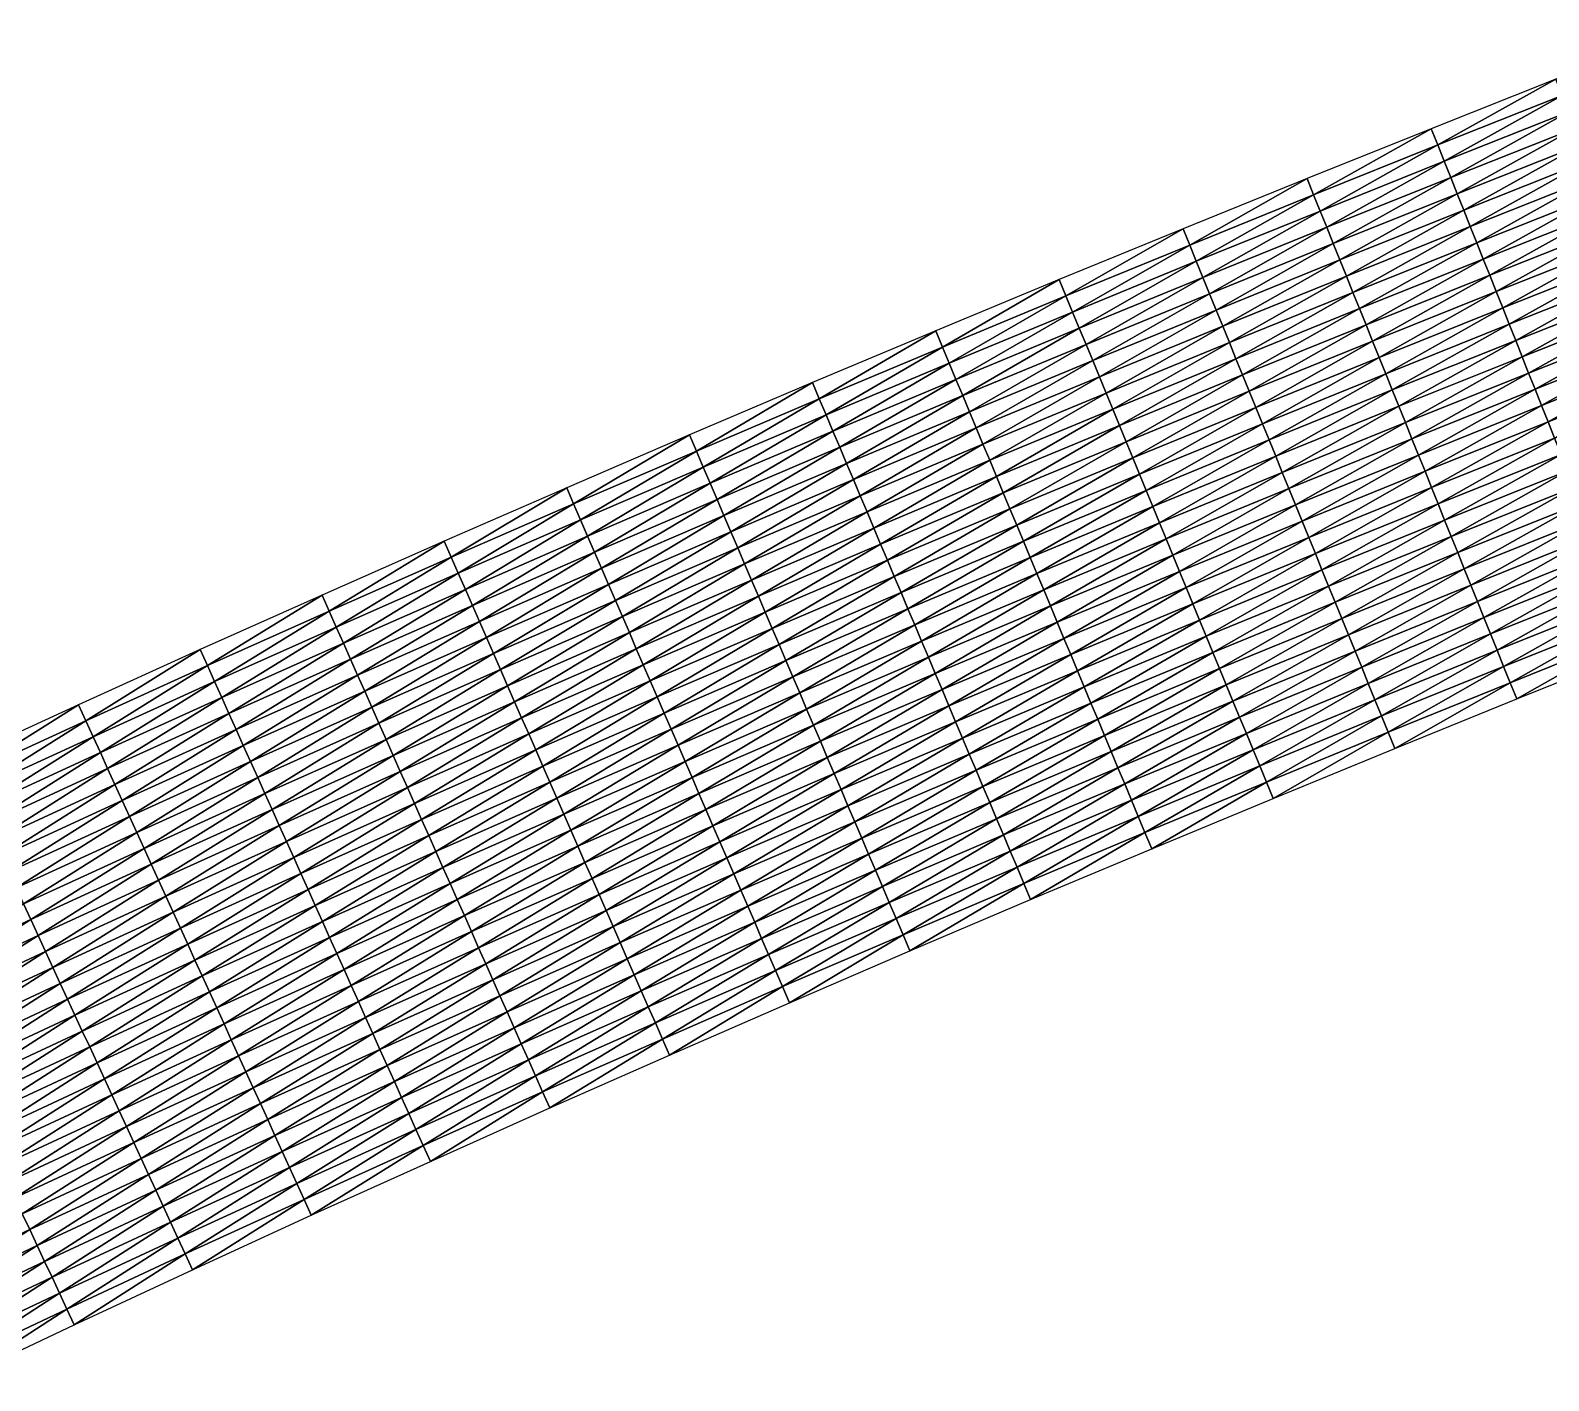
# Model space of a CAD drawing. Header units: metres. Extents: x 479979 to 482619, y 6959976 to 6961524.
# Drawn here: x 480812.8 to 480986.1, y 6960521.6 to 6960675.6 of the extents above; entities that cross this region are included whole.
import ezdxf

# ---------------------------------------------------------------- set-up
doc = ezdxf.new("R2010")
doc.units = ezdxf.units.M

msp = doc.modelspace()

# ---------------------------------------------------------------- meshes
at = {"layer": 'WORKING_PLATFORM_TOP'}
mesh = msp.add_polyface(dxfattribs=at)
corners = [(480969.753, 6960630.899, 8.908), (480983.825, 6960636.54, 8.836), (480983.084, 6960638.398, 8.843), (480969.005, 6960632.754, 8.915), (480982.344, 6960640.256, 8.85), (480968.257, 6960634.609, 8.921), (480981.603, 6960642.113, 8.856), (480967.51, 6960636.464, 8.928), (480980.862, 6960643.971, 8.863), (480966.762, 6960638.319, 8.935), (480980.122, 6960645.829, 8.87), (480966.014, 6960640.174, 8.942), (480979.381, 6960647.687, 8.877), (480986.047, 6960630.967, 8.816), (481000.127, 6960636.55, 8.744), (480999.393, 6960638.411, 8.751), (480985.306, 6960632.824, 8.823), (480998.659, 6960640.271, 8.758), (480984.566, 6960634.682, 8.83), (480997.925, 6960642.132, 8.764), (480997.191, 6960643.992, 8.771), (480996.457, 6960645.853, 8.778), (480995.724, 6960647.713, 8.784), (480994.99, 6960649.574, 8.791), (480994.256, 6960651.434, 8.798), (480993.522, 6960653.295, 8.804), (480992.788, 6960655.155, 8.419), (480978.64, 6960649.545, 8.473), (480992.054, 6960657.016, 8.318), (480977.9, 6960651.402, 8.39), (480991.32, 6960658.876, 8.324), (480977.159, 6960653.26, 8.397), (480990.586, 6960660.737, 8.331), (480976.418, 6960655.118, 8.403), (480989.852, 6960662.597, 8.338), (480975.678, 6960656.976, 8.41), (480989.118, 6960664.457, 8.344), (480974.937, 6960658.834, 8.417), (480988.384, 6960666.318, 8.351), (480974.196, 6960660.691, 8.424), (480987.65, 6960668.178, 8.358), (480973.456, 6960662.549, 8.43), (480986.916, 6960670.039, 8.364), (480972.715, 6960664.407, 8.437), (481006.233, 6960662.58, 8.245), (481005.506, 6960664.443, 8.252), (481004.778, 6960666.306, 8.259), (481004.051, 6960668.169, 8.265), (481003.323, 6960670.032, 8.272), (481002.596, 6960671.895, 8.278), (481001.868, 6960673.758, 8.285), (481001.141, 6960675.621, 8.292)]
mesh.append_faces([[corners[k] for k in face] for face in [(0, 1, 2), (3, 2, 4), (5, 4, 6), (7, 6, 8), (9, 8, 10), (11, 10, 12), (13, 14, 15), (16, 15, 17), (16, 17, 18), (18, 17, 19), (18, 19, 1), (1, 19, 20), (1, 20, 2), (2, 20, 21), (2, 21, 4), (4, 21, 22), (4, 22, 6), (6, 22, 23), (6, 23, 8), (8, 23, 24), (8, 24, 10), (10, 24, 25), (10, 25, 12), (12, 25, 26), (12, 26, 27), (27, 26, 28), (27, 28, 29), (29, 28, 30), (29, 30, 31), (31, 30, 32), (31, 32, 33), (33, 32, 34), (33, 34, 35), (35, 34, 36), (35, 36, 37), (37, 36, 38), (37, 38, 39), (39, 38, 40), (39, 40, 41), (41, 40, 42), (41, 42, 43), (26, 44, 28), (28, 45, 30), (30, 46, 32), (32, 47, 34), (34, 48, 36), (36, 49, 38), (38, 50, 40), (40, 50, 51), (40, 51, 42)]])
mesh = msp.add_polyface(dxfattribs=at)
corners = [(480936.36, 6960632.405, 8.645), (480950.425, 6960638.172, 8.586), (480949.67, 6960640.024, 8.533), (480935.597, 6960634.254, 8.604), (480948.915, 6960641.876, 8.54), (480934.835, 6960636.103, 8.611), (480948.16, 6960643.728, 8.547), (480934.072, 6960637.952, 8.618), (480947.405, 6960645.58, 8.554), (480953.445, 6960630.763, 8.999), (480967.51, 6960636.464, 8.928), (480966.762, 6960638.319, 8.935), (480952.69, 6960632.615, 9.006), (480966.014, 6960640.174, 8.942), (480951.935, 6960634.468, 9.013), (480965.267, 6960642.029, 8.948), (480951.18, 6960636.32, 9.02), (480964.519, 6960643.884, 8.529), (480963.771, 6960645.739, 8.462), (480963.024, 6960647.594, 8.469), (480962.276, 6960649.449, 8.475), (480961.528, 6960651.304, 8.482), (480960.781, 6960653.159, 8.489), (480946.651, 6960647.432, 8.56), (480960.033, 6960655.014, 8.496), (480945.896, 6960649.284, 8.567), (480959.285, 6960656.869, 8.502), (480945.141, 6960651.136, 8.574), (480958.538, 6960658.724, 8.509), (480944.386, 6960652.988, 8.581), (480969.005, 6960632.754, 8.915), (480982.344, 6960640.256, 8.85), (480968.257, 6960634.609, 8.921), (480981.603, 6960642.113, 8.856), (480980.862, 6960643.971, 8.863), (480980.122, 6960645.829, 8.87), (480979.381, 6960647.687, 8.877), (480978.64, 6960649.545, 8.473), (480977.9, 6960651.402, 8.39), (480977.159, 6960653.26, 8.397), (480976.418, 6960655.118, 8.403), (480975.678, 6960656.976, 8.41), (480974.937, 6960658.834, 8.417), (480974.196, 6960660.691, 8.424), (480973.456, 6960662.549, 8.43), (480972.715, 6960664.407, 8.437)]
mesh.append_faces([[corners[k] for k in face] for face in [(0, 1, 2), (3, 2, 4), (5, 4, 6), (7, 6, 8), (9, 10, 11), (12, 11, 13), (12, 13, 14), (14, 13, 15), (14, 15, 16), (16, 15, 17), (16, 17, 1), (1, 17, 18), (1, 18, 2), (2, 18, 19), (2, 19, 4), (4, 19, 20), (4, 20, 6), (6, 20, 21), (6, 21, 8), (8, 21, 22), (8, 22, 23), (23, 22, 24), (23, 24, 25), (25, 24, 26), (25, 26, 27), (27, 26, 28), (27, 28, 29), (30, 31, 32), (32, 33, 10), (10, 34, 11), (11, 35, 13), (13, 36, 15), (15, 36, 37), (15, 37, 17), (17, 37, 38), (17, 38, 18), (18, 38, 39), (18, 39, 19), (19, 39, 40), (19, 40, 20), (20, 40, 41), (20, 41, 21), (21, 41, 42), (21, 42, 22), (22, 42, 43), (22, 43, 24), (24, 43, 44), (24, 44, 26), (26, 44, 45), (26, 45, 28)]])
mesh = msp.add_polyface(dxfattribs=at)
corners = [(480909.096, 6960618.862, 9.23), (480923.094, 6960624.738, 9.161), (480922.324, 6960626.584, 8.704), (480908.318, 6960620.705, 8.764), (480921.554, 6960628.43, 8.674), (480907.54, 6960622.547, 8.744), (480920.783, 6960630.275, 8.681), (480906.762, 6960624.39, 8.751), (480920.013, 6960632.121, 8.688), (480905.984, 6960626.232, 8.758), (480919.243, 6960633.967, 8.695), (480905.206, 6960628.075, 8.765), (480918.473, 6960635.813, 8.702), (480904.428, 6960629.917, 8.771), (480917.703, 6960637.658, 8.709), (480903.65, 6960631.76, 8.778), (480916.933, 6960639.504, 8.716), (480902.872, 6960633.602, 8.785), (480916.163, 6960641.35, 8.723), (480925.404, 6960619.201, 9.14), (480939.409, 6960625.009, 9.07), (480938.647, 6960626.858, 9.077), (480924.634, 6960621.046, 9.147), (480937.884, 6960628.707, 9.084), (480923.864, 6960622.892, 9.154), (480937.122, 6960630.556, 9.091), (480936.36, 6960632.405, 8.645), (480935.597, 6960634.254, 8.604), (480934.835, 6960636.103, 8.611), (480934.072, 6960637.952, 8.618), (480933.31, 6960639.801, 8.625), (480932.548, 6960641.65, 8.632), (480931.785, 6960643.499, 8.638), (480931.023, 6960645.348, 8.645), (480930.26, 6960647.197, 8.652), (480951.18, 6960636.32, 9.02), (480950.425, 6960638.172, 8.586), (480949.67, 6960640.024, 8.533), (480948.915, 6960641.876, 8.54), (480948.16, 6960643.728, 8.547), (480947.405, 6960645.58, 8.554), (480946.651, 6960647.432, 8.56), (480945.896, 6960649.284, 8.567), (480945.141, 6960651.136, 8.574), (480944.386, 6960652.988, 8.581)]
mesh.append_faces([[corners[k] for k in face] for face in [(0, 1, 2), (3, 2, 4), (3, 4, 5), (5, 4, 6), (5, 6, 7), (7, 6, 8), (7, 8, 9), (9, 8, 10), (9, 10, 11), (11, 10, 12), (13, 12, 14), (15, 14, 16), (17, 16, 18), (19, 20, 21), (22, 21, 23), (22, 23, 24), (24, 23, 25), (24, 25, 1), (1, 25, 26), (1, 26, 2), (2, 26, 27), (2, 27, 4), (4, 27, 28), (4, 28, 6), (6, 28, 29), (6, 29, 8), (8, 29, 30), (8, 30, 10), (10, 30, 31), (10, 31, 12), (12, 31, 32), (12, 32, 14), (14, 32, 33), (14, 33, 16), (16, 33, 34), (16, 34, 18), (23, 35, 25), (25, 36, 26), (26, 37, 27), (27, 38, 28), (28, 39, 29), (29, 40, 30), (30, 40, 41), (30, 41, 31), (31, 41, 42), (31, 42, 32), (32, 42, 43), (32, 43, 33), (33, 43, 44), (33, 44, 34)]])
mesh = msp.add_polyface(dxfattribs=at)
corners = [(480885.965, 6960595.922, 9.324), (480899.848, 6960601.895, 9.256), (480899.062, 6960603.734, 9.263), (480885.171, 6960597.757, 9.331), (480898.276, 6960605.572, 9.27), (480884.376, 6960599.593, 9.338), (480897.489, 6960607.411, 9.277), (480883.582, 6960601.428, 9.345), (480896.703, 6960609.25, 9.284), (480882.787, 6960603.263, 9.352), (480895.917, 6960611.089, 9.291), (480881.992, 6960605.099, 9.359), (480895.131, 6960612.928, 9.298), (480881.198, 6960606.934, 9.366), (480894.344, 6960614.767, 8.825), (480880.403, 6960608.769, 8.886), (480893.558, 6960616.606, 8.812), (480879.609, 6960610.605, 8.88), (480892.772, 6960618.445, 8.819), (480878.814, 6960612.44, 8.887), (480891.986, 6960620.284, 8.826), (480902.207, 6960596.378, 9.235), (480915.321, 6960604.123, 9.174), (480901.421, 6960598.217, 9.242), (480914.543, 6960605.965, 9.181), (480900.634, 6960600.056, 9.249), (480913.765, 6960607.808, 9.188), (480912.987, 6960609.65, 9.195), (480912.209, 6960611.493, 9.202), (480911.431, 6960613.335, 9.209), (480910.652, 6960615.178, 9.216), (480909.874, 6960617.02, 9.223), (480909.096, 6960618.862, 9.23), (480908.318, 6960620.705, 8.764), (480907.54, 6960622.547, 8.744), (480906.762, 6960624.39, 8.751), (480905.984, 6960626.232, 8.758), (480905.206, 6960628.075, 8.765), (480891.2, 6960622.123, 8.833), (480904.428, 6960629.917, 8.771), (480890.413, 6960623.962, 8.84), (480903.65, 6960631.76, 8.778), (480889.627, 6960625.801, 8.847), (480902.872, 6960633.602, 8.785), (480888.841, 6960627.64, 8.854), (480902.094, 6960635.445, 8.792), (480888.055, 6960629.479, 8.861), (480918.473, 6960635.813, 8.702), (480917.703, 6960637.658, 8.709), (480916.933, 6960639.504, 8.716), (480916.163, 6960641.35, 8.723)]
mesh.append_faces([[corners[k] for k in face] for face in [(0, 1, 2), (3, 2, 4), (3, 4, 5), (5, 4, 6), (5, 6, 7), (7, 6, 8), (9, 8, 10), (11, 10, 12), (13, 12, 14), (15, 14, 16), (17, 16, 18), (19, 18, 20), (21, 22, 23), (23, 24, 25), (25, 24, 26), (25, 26, 1), (1, 26, 27), (1, 27, 2), (2, 27, 28), (2, 28, 4), (4, 28, 29), (4, 29, 6), (6, 29, 30), (6, 30, 8), (8, 30, 31), (8, 31, 10), (10, 31, 32), (10, 32, 12), (12, 32, 33), (12, 33, 14), (14, 33, 34), (14, 34, 16), (16, 34, 35), (16, 35, 18), (18, 35, 36), (18, 36, 20), (20, 36, 37), (20, 37, 38), (38, 37, 39), (38, 39, 40), (40, 39, 41), (40, 41, 42), (42, 41, 43), (42, 43, 44), (44, 43, 45), (44, 45, 46), (37, 47, 39), (39, 48, 41), (41, 49, 43), (43, 50, 45)]])
mesh = msp.add_polyface(dxfattribs=at)
corners = [(480946.271, 6960608.369, 9.009), (480960.239, 6960614.095, 8.938), (480959.484, 6960615.947, 8.945), (480945.508, 6960610.218, 9.015), (480958.729, 6960617.799, 8.952), (480944.746, 6960612.067, 9.022), (480957.974, 6960619.651, 8.959), (480943.984, 6960613.916, 9.029), (480957.219, 6960621.503, 8.965), (480943.221, 6960615.765, 9.036), (480956.464, 6960623.355, 8.972), (480942.459, 6960617.614, 9.043), (480955.709, 6960625.207, 8.979), (480941.696, 6960619.463, 9.05), (480954.955, 6960627.059, 8.986), (480940.934, 6960621.311, 9.056), (480954.2, 6960628.911, 8.993), (480940.172, 6960623.16, 9.063), (480953.445, 6960630.763, 8.999), (480939.409, 6960625.009, 9.07), (480952.69, 6960632.615, 9.006), (480938.647, 6960626.858, 9.077), (480951.935, 6960634.468, 9.013), (480937.884, 6960628.707, 9.084), (480951.18, 6960636.32, 9.02), (480937.122, 6960630.556, 9.091), (480950.425, 6960638.172, 8.586), (480962.504, 6960608.539, 8.586), (480976.482, 6960614.204, 8.529), (480975.734, 6960616.059, 8.854), (480961.749, 6960610.391, 8.925), (480974.986, 6960617.914, 8.861), (480960.994, 6960612.243, 8.931), (480974.239, 6960619.769, 8.867), (480973.491, 6960621.624, 8.874), (480972.743, 6960623.479, 8.881), (480971.996, 6960625.334, 8.888), (480971.248, 6960627.189, 8.894), (480970.5, 6960629.044, 8.901), (480969.753, 6960630.899, 8.908), (480969.005, 6960632.754, 8.915), (480968.257, 6960634.609, 8.921), (480967.51, 6960636.464, 8.928), (480966.762, 6960638.319, 8.935), (480983.825, 6960636.54, 8.836), (480983.084, 6960638.398, 8.843)]
mesh.append_faces([[corners[k] for k in face] for face in [(0, 1, 2), (3, 2, 4), (3, 4, 5), (5, 4, 6), (5, 6, 7), (7, 6, 8), (7, 8, 9), (9, 8, 10), (9, 10, 11), (11, 10, 12), (11, 12, 13), (13, 12, 14), (13, 14, 15), (15, 14, 16), (15, 16, 17), (17, 16, 18), (17, 18, 19), (19, 18, 20), (19, 20, 21), (21, 20, 22), (21, 22, 23), (23, 22, 24), (25, 24, 26), (27, 28, 29), (27, 29, 30), (30, 29, 31), (30, 31, 32), (32, 31, 33), (32, 33, 1), (1, 33, 34), (1, 34, 2), (2, 34, 35), (2, 35, 4), (4, 35, 36), (4, 36, 6), (6, 36, 37), (6, 37, 8), (8, 37, 38), (8, 38, 10), (10, 38, 39), (10, 39, 12), (12, 39, 40), (12, 40, 14), (14, 40, 41), (14, 41, 16), (16, 41, 42), (16, 42, 18), (18, 43, 20), (38, 44, 39), (39, 45, 40)]])
mesh = msp.add_polyface(dxfattribs=at)
corners = [(480968.543, 6960593.722, 8.364), (480982.463, 6960599.364, 8.293), (480981.715, 6960601.219, 8.3), (480967.788, 6960595.574, 8.37), (480980.968, 6960603.074, 8.307), (480967.033, 6960597.426, 8.377), (480980.22, 6960604.929, 8.313), (480996.416, 6960604.958, 8.222), (480995.676, 6960606.815, 8.229), (480994.935, 6960608.673, 8.236), (480994.194, 6960610.531, 8.242), (480993.454, 6960612.389, 8.249), (480979.472, 6960606.784, 8.32), (480992.713, 6960614.247, 8.256), (480978.725, 6960608.639, 8.327), (480991.972, 6960616.104, 8.263), (480977.977, 6960610.494, 8.334), (480991.232, 6960617.962, 8.269), (480977.229, 6960612.349, 8.34), (480990.491, 6960619.82, 8.473), (480976.482, 6960614.204, 8.529), (480989.75, 6960621.678, 8.783), (480975.734, 6960616.059, 8.854), (480989.01, 6960623.536, 8.789), (480974.986, 6960617.914, 8.861), (480988.269, 6960625.393, 8.796), (480974.239, 6960619.769, 8.867), (480987.528, 6960627.251, 8.803), (480973.491, 6960621.624, 8.874), (480986.788, 6960629.109, 8.81), (480972.743, 6960623.479, 8.881), (480986.047, 6960630.967, 8.816), (480971.996, 6960625.334, 8.888), (480985.306, 6960632.824, 8.823), (480971.248, 6960627.189, 8.894), (480984.566, 6960634.682, 8.83), (480970.5, 6960629.044, 8.901), (480983.825, 6960636.54, 8.836), (481006.733, 6960619.806, 8.184), (481005.999, 6960621.667, 8.191), (481005.265, 6960623.527, 8.198), (481004.531, 6960625.388, 8.419), (481003.797, 6960627.248, 8.711), (481003.063, 6960629.109, 8.718), (481002.329, 6960630.969, 8.724), (481001.595, 6960632.83, 8.731), (481000.861, 6960634.69, 8.738), (481000.127, 6960636.55, 8.744), (480999.393, 6960638.411, 8.751)]
mesh.append_faces([[corners[k] for k in face] for face in [(0, 1, 2), (3, 2, 4), (5, 4, 6), (1, 7, 8), (1, 8, 2), (2, 8, 9), (2, 9, 4), (4, 9, 10), (4, 10, 6), (6, 10, 11), (6, 11, 12), (12, 11, 13), (12, 13, 14), (14, 13, 15), (14, 15, 16), (16, 15, 17), (16, 17, 18), (18, 17, 19), (18, 19, 20), (20, 19, 21), (20, 21, 22), (22, 21, 23), (22, 23, 24), (24, 23, 25), (24, 25, 26), (26, 25, 27), (26, 27, 28), (28, 27, 29), (28, 29, 30), (30, 29, 31), (30, 31, 32), (32, 31, 33), (32, 33, 34), (34, 33, 35), (34, 35, 36), (36, 35, 37), (11, 38, 13), (13, 39, 15), (15, 40, 17), (17, 41, 19), (19, 42, 21), (21, 43, 23), (23, 44, 25), (25, 44, 45), (25, 45, 27), (27, 45, 46), (27, 46, 29), (29, 46, 47), (29, 47, 31), (31, 48, 33)]])
mesh = msp.add_polyface(dxfattribs=at)
corners = [(480853.434, 6960594.759, 9.497), (480867.299, 6960600.878, 9.432), (480866.495, 6960602.71, 8.948), (480852.622, 6960596.587, 9.009), (480865.692, 6960604.541, 8.946), (480851.81, 6960598.414, 9.011), (480864.889, 6960606.373, 8.953), (480850.998, 6960600.242, 9.019), (480864.086, 6960608.205, 8.96), (480850.186, 6960602.07, 9.026), (480863.283, 6960610.036, 8.967), (480849.374, 6960603.898, 9.033), (480862.48, 6960611.868, 8.975), (480848.562, 6960605.726, 9.04), (480861.676, 6960613.7, 8.982), (480847.75, 6960607.553, 9.047), (480860.873, 6960615.531, 8.989), (480846.939, 6960609.381, 9.054), (480860.07, 6960617.363, 8.996), (480869.708, 6960595.383, 9.411), (480883.582, 6960601.428, 9.345), (480882.787, 6960603.263, 9.352), (480868.905, 6960597.215, 9.418), (480881.992, 6960605.099, 9.359), (480868.102, 6960599.046, 9.425), (480881.198, 6960606.934, 9.366), (480880.403, 6960608.769, 8.886), (480879.609, 6960610.605, 8.88), (480878.814, 6960612.44, 8.887), (480878.019, 6960614.276, 8.894), (480877.225, 6960616.111, 8.901), (480876.43, 6960617.946, 8.908), (480875.636, 6960619.782, 8.915), (480874.841, 6960621.617, 8.922), (480874.046, 6960623.452, 8.929), (480896.703, 6960609.25, 9.284), (480895.917, 6960611.089, 9.291), (480895.131, 6960612.928, 9.298), (480894.344, 6960614.767, 8.825), (480893.558, 6960616.606, 8.812), (480892.772, 6960618.445, 8.819), (480891.986, 6960620.284, 8.826), (480891.2, 6960622.123, 8.833), (480890.413, 6960623.962, 8.84), (480889.627, 6960625.801, 8.847), (480888.841, 6960627.64, 8.854), (480888.055, 6960629.479, 8.861)]
mesh.append_faces([[corners[k] for k in face] for face in [(0, 1, 2), (3, 2, 4), (3, 4, 5), (5, 4, 6), (7, 6, 8), (9, 8, 10), (11, 10, 12), (13, 12, 14), (15, 14, 16), (17, 16, 18), (19, 20, 21), (22, 21, 23), (22, 23, 24), (24, 23, 25), (24, 25, 1), (1, 25, 26), (1, 26, 2), (2, 26, 27), (2, 27, 4), (4, 27, 28), (4, 28, 6), (6, 28, 29), (6, 29, 8), (8, 29, 30), (8, 30, 10), (10, 30, 31), (10, 31, 12), (12, 31, 32), (12, 32, 14), (14, 32, 33), (14, 33, 16), (16, 33, 34), (16, 34, 18), (20, 35, 21), (21, 36, 23), (23, 37, 25), (25, 38, 26), (26, 39, 27), (27, 40, 28), (28, 41, 29), (29, 41, 42), (29, 42, 30), (30, 42, 43), (30, 43, 31), (31, 43, 44), (31, 44, 32), (32, 44, 45), (32, 45, 33), (33, 45, 46), (33, 46, 34)]])
mesh = msp.add_polyface(dxfattribs=at)
corners = [(480902.207, 6960596.378, 9.235), (480916.099, 6960602.28, 9.168), (480915.321, 6960604.123, 9.174), (480901.421, 6960598.217, 9.242), (480914.543, 6960605.965, 9.181), (480918.433, 6960596.753, 9.147), (480932.335, 6960602.589, 9.078), (480931.565, 6960604.434, 9.085), (480917.655, 6960598.596, 9.154), (480930.795, 6960606.28, 9.092), (480916.877, 6960600.438, 9.161), (480930.025, 6960608.126, 9.099), (480929.255, 6960609.972, 9.106), (480928.485, 6960611.817, 9.112), (480927.714, 6960613.663, 9.119), (480913.765, 6960607.808, 9.188), (480926.944, 6960615.509, 9.126), (480912.987, 6960609.65, 9.195), (480926.174, 6960617.355, 9.133), (480912.209, 6960611.493, 9.202), (480925.404, 6960619.201, 9.14), (480911.431, 6960613.335, 9.209), (480924.634, 6960621.046, 9.147), (480910.652, 6960615.178, 9.216), (480923.864, 6960622.892, 9.154), (480909.874, 6960617.02, 9.223), (480923.094, 6960624.738, 9.161), (480909.096, 6960618.862, 9.23), (480922.324, 6960626.584, 8.704), (480908.318, 6960620.705, 8.764), (480934.646, 6960597.051, 8.704), (480947.796, 6960604.671, 8.995), (480933.875, 6960598.897, 9.064), (480947.033, 6960606.52, 9.002), (480933.105, 6960600.743, 9.071), (480946.271, 6960608.369, 9.009), (480945.508, 6960610.218, 9.015), (480944.746, 6960612.067, 9.022), (480943.984, 6960613.916, 9.029), (480943.221, 6960615.765, 9.036), (480942.459, 6960617.614, 9.043), (480941.696, 6960619.463, 9.05), (480940.934, 6960621.311, 9.056), (480940.172, 6960623.16, 9.063), (480939.409, 6960625.009, 9.07), (480938.647, 6960626.858, 9.077)]
mesh.append_faces([[corners[k] for k in face] for face in [(0, 1, 2), (3, 2, 4), (5, 6, 7), (5, 7, 8), (8, 7, 9), (8, 9, 10), (10, 9, 11), (10, 11, 1), (1, 11, 12), (1, 12, 2), (2, 12, 13), (2, 13, 4), (4, 13, 14), (4, 14, 15), (15, 14, 16), (15, 16, 17), (17, 16, 18), (17, 18, 19), (19, 18, 20), (19, 20, 21), (21, 20, 22), (21, 22, 23), (23, 22, 24), (23, 24, 25), (25, 24, 26), (25, 26, 27), (27, 28, 29), (30, 31, 32), (32, 33, 34), (34, 33, 35), (34, 35, 6), (6, 35, 36), (6, 36, 7), (7, 36, 37), (7, 37, 9), (9, 37, 38), (9, 38, 11), (11, 38, 39), (11, 39, 12), (12, 39, 40), (12, 40, 13), (13, 40, 41), (13, 41, 14), (14, 41, 42), (14, 42, 16), (16, 42, 43), (16, 43, 18), (18, 43, 44), (18, 44, 20), (20, 45, 22)]])
mesh = msp.add_polyface(dxfattribs=at)
corners = [(480826.642, 6960580.506, 9.616), (480840.426, 6960586.751, 9.554), (480839.605, 6960588.575, 9.561), (480825.812, 6960582.326, 9.623), (480838.784, 6960590.399, 9.071), (480824.982, 6960584.145, 9.132), (480837.963, 6960592.223, 9.075), (480824.152, 6960585.965, 9.138), (480837.142, 6960594.047, 9.083), (480823.322, 6960587.785, 9.145), (480836.321, 6960595.87, 9.09), (480822.492, 6960589.604, 9.152), (480835.501, 6960597.694, 9.097), (480821.662, 6960591.424, 9.16), (480834.68, 6960599.518, 9.104), (480820.832, 6960593.244, 9.167), (480833.859, 6960601.342, 9.111), (480820.002, 6960595.063, 9.174), (480833.038, 6960603.165, 9.119), (480819.172, 6960596.883, 9.181), (480832.217, 6960604.989, 9.126), (480842.889, 6960581.28, 9.532), (480856.682, 6960587.448, 9.469), (480855.87, 6960589.276, 9.476), (480842.068, 6960583.104, 9.539), (480855.058, 6960591.103, 9.483), (480841.247, 6960584.928, 9.547), (480854.246, 6960592.931, 9.49), (480853.434, 6960594.759, 9.497), (480852.622, 6960596.587, 9.009), (480851.81, 6960598.414, 9.011), (480850.998, 6960600.242, 9.019), (480850.186, 6960602.07, 9.026), (480849.374, 6960603.898, 9.033), (480848.562, 6960605.726, 9.04), (480847.75, 6960607.553, 9.047), (480846.939, 6960609.381, 9.054), (480846.127, 6960611.209, 9.061), (480864.889, 6960606.373, 8.953), (480864.086, 6960608.205, 8.96), (480863.283, 6960610.036, 8.967), (480862.48, 6960611.868, 8.975), (480861.676, 6960613.7, 8.982), (480860.873, 6960615.531, 8.989), (480860.07, 6960617.363, 8.996)]
mesh.append_faces([[corners[k] for k in face] for face in [(0, 1, 2), (3, 2, 4), (3, 4, 5), (5, 4, 6), (5, 6, 7), (7, 6, 8), (7, 8, 9), (9, 8, 10), (9, 10, 11), (11, 10, 12), (11, 12, 13), (13, 12, 14), (13, 14, 15), (15, 14, 16), (15, 16, 17), (17, 16, 18), (17, 18, 19), (19, 18, 20), (21, 22, 23), (24, 23, 25), (24, 25, 26), (26, 25, 27), (26, 27, 1), (1, 27, 28), (1, 28, 2), (2, 28, 29), (2, 29, 4), (4, 29, 30), (4, 30, 6), (6, 30, 31), (6, 31, 8), (8, 31, 32), (8, 32, 10), (10, 32, 33), (10, 33, 12), (12, 33, 34), (12, 34, 14), (14, 34, 35), (14, 35, 16), (16, 35, 36), (16, 36, 18), (18, 36, 37), (18, 37, 20), (30, 38, 31), (31, 39, 32), (32, 40, 33), (33, 41, 34), (34, 42, 35), (35, 43, 36), (36, 44, 37)]])
mesh = msp.add_polyface(dxfattribs=at)
corners = [(480940.807, 6960582.285, 8.502), (480954.657, 6960588.03, 8.433), (480953.895, 6960589.879, 8.44), (480940.036, 6960584.131, 8.509), (480953.132, 6960591.728, 8.447), (480939.266, 6960585.977, 8.516), (480952.37, 6960593.577, 8.454), (480938.496, 6960587.822, 8.523), (480951.608, 6960595.426, 8.461), (480937.726, 6960589.668, 8.53), (480950.845, 6960597.275, 8.467), (480936.956, 6960591.514, 8.537), (480950.083, 6960599.124, 8.474), (480936.186, 6960593.36, 8.544), (480949.32, 6960600.973, 8.481), (480935.416, 6960595.205, 8.55), (480948.558, 6960602.822, 8.645), (480934.646, 6960597.051, 8.704), (480947.796, 6960604.671, 8.995), (480933.875, 6960598.897, 9.064), (480947.033, 6960606.52, 9.002), (480968.543, 6960593.722, 8.364), (480967.788, 6960595.574, 8.37), (480967.033, 6960597.426, 8.377), (480966.278, 6960599.278, 8.384), (480965.523, 6960601.13, 8.391), (480964.768, 6960602.983, 8.398), (480964.013, 6960604.835, 8.404), (480963.259, 6960606.687, 8.411), (480962.504, 6960608.539, 8.586), (480961.749, 6960610.391, 8.925), (480960.994, 6960612.243, 8.931), (480960.239, 6960614.095, 8.938), (480946.271, 6960608.369, 9.009), (480959.484, 6960615.947, 8.945), (480945.508, 6960610.218, 9.015), (480981.715, 6960601.219, 8.3), (480980.968, 6960603.074, 8.307), (480980.22, 6960604.929, 8.313), (480979.472, 6960606.784, 8.32), (480978.725, 6960608.639, 8.327), (480977.977, 6960610.494, 8.334), (480977.229, 6960612.349, 8.34), (480976.482, 6960614.204, 8.529)]
mesh.append_faces([[corners[k] for k in face] for face in [(0, 1, 2), (0, 2, 3), (3, 2, 4), (3, 4, 5), (5, 4, 6), (5, 6, 7), (7, 6, 8), (7, 8, 9), (9, 8, 10), (11, 10, 12), (13, 12, 14), (15, 14, 16), (17, 16, 18), (19, 18, 20), (1, 21, 22), (1, 22, 2), (2, 22, 23), (2, 23, 4), (4, 23, 24), (4, 24, 6), (6, 24, 25), (6, 25, 8), (8, 25, 26), (8, 26, 10), (10, 26, 27), (10, 27, 12), (12, 27, 28), (12, 28, 14), (14, 28, 29), (14, 29, 16), (16, 29, 30), (16, 30, 18), (18, 30, 31), (18, 31, 20), (20, 31, 32), (20, 32, 33), (33, 34, 35), (21, 36, 22), (22, 37, 23), (23, 38, 24), (24, 38, 39), (24, 39, 25), (25, 39, 40), (25, 40, 26), (26, 40, 41), (26, 41, 27), (27, 41, 42), (27, 42, 28), (28, 42, 43), (28, 43, 29)]])
mesh = msp.add_polyface(dxfattribs=at)
corners = [(480804.279, 6960556.947, 9.692), (480817.931, 6960563.301, 9.633), (480817.092, 6960565.117, 9.64), (480803.431, 6960558.758, 9.699), (480816.253, 6960566.932, 9.648), (480802.582, 6960560.569, 9.707), (480815.414, 6960568.748, 9.655), (480801.733, 6960562.38, 9.714), (480814.574, 6960570.563, 9.662), (480800.885, 6960564.191, 9.721), (480813.735, 6960572.378, 9.67), (480800.036, 6960566.002, 9.729), (480812.896, 6960574.194, 9.677), (480799.187, 6960567.813, 9.736), (480812.057, 6960576.009, 9.684), (480798.339, 6960569.624, 9.744), (480811.217, 6960577.824, 9.193), (480797.49, 6960571.435, 9.254), (480810.378, 6960579.64, 9.199), (480796.641, 6960573.246, 9.258), (480809.539, 6960581.455, 9.206), (480795.793, 6960575.057, 9.266), (480808.699, 6960583.271, 9.213), (480794.944, 6960576.868, 9.273), (480807.86, 6960585.086, 9.221), (480794.095, 6960578.679, 9.28), (480807.021, 6960586.901, 9.228), (480819.61, 6960559.671, 9.618), (480832.452, 6960567.769, 9.565), (480818.771, 6960561.486, 9.626), (480831.622, 6960569.588, 9.573), (480830.792, 6960571.408, 9.58), (480829.962, 6960573.227, 9.587), (480829.132, 6960575.047, 9.594), (480828.302, 6960576.867, 9.602), (480827.472, 6960578.686, 9.609), (480826.642, 6960580.506, 9.616), (480825.812, 6960582.326, 9.623), (480824.982, 6960584.145, 9.132), (480824.152, 6960585.965, 9.138), (480823.322, 6960587.785, 9.145), (480822.492, 6960589.604, 9.152), (480821.662, 6960591.424, 9.16), (480820.832, 6960593.244, 9.167), (480820.002, 6960595.063, 9.174), (480806.182, 6960588.717, 9.235), (480819.172, 6960596.883, 9.181), (480805.342, 6960590.532, 9.243), (480818.342, 6960598.703, 9.189), (480804.503, 6960592.348, 9.25), (480832.217, 6960604.989, 9.126)]
mesh.append_faces([[corners[k] for k in face] for face in [(0, 1, 2), (3, 2, 4), (3, 4, 5), (5, 4, 6), (5, 6, 7), (7, 6, 8), (7, 8, 9), (9, 8, 10), (9, 10, 11), (11, 10, 12), (11, 12, 13), (13, 12, 14), (13, 14, 15), (15, 14, 16), (17, 16, 18), (19, 18, 20), (21, 20, 22), (23, 22, 24), (25, 24, 26), (27, 28, 29), (29, 30, 1), (1, 31, 2), (2, 32, 4), (4, 33, 6), (6, 34, 8), (8, 34, 35), (8, 35, 10), (10, 35, 36), (10, 36, 12), (12, 36, 37), (12, 37, 14), (14, 37, 38), (14, 38, 16), (16, 38, 39), (16, 39, 18), (18, 39, 40), (18, 40, 20), (20, 40, 41), (20, 41, 22), (22, 41, 42), (22, 42, 24), (24, 42, 43), (24, 43, 26), (26, 43, 44), (26, 44, 45), (45, 44, 46), (45, 46, 47), (47, 46, 48), (47, 48, 49), (46, 50, 48)]])
mesh = msp.add_polyface(dxfattribs=at)
corners = [(480863.989, 6960570.998, 9.404), (480877.74, 6960577.067, 9.34), (480876.937, 6960578.898, 9.347), (480863.177, 6960572.826, 9.411), (480876.134, 6960580.73, 9.354), (480862.365, 6960574.653, 9.419), (480875.33, 6960582.562, 9.361), (480861.554, 6960576.481, 9.426), (480874.527, 6960584.393, 9.368), (480860.742, 6960578.309, 9.433), (480873.724, 6960586.225, 9.375), (480859.93, 6960580.137, 9.44), (480872.921, 6960588.057, 9.382), (480859.118, 6960581.965, 9.447), (480872.118, 6960589.888, 9.389), (480858.306, 6960583.792, 9.454), (480871.315, 6960591.72, 9.397), (480857.494, 6960585.62, 9.461), (480870.511, 6960593.552, 9.404), (480856.682, 6960587.448, 9.469), (480869.708, 6960595.383, 9.411), (480855.87, 6960589.276, 9.476), (480868.905, 6960597.215, 9.418), (480855.058, 6960591.103, 9.483), (480868.102, 6960599.046, 9.425), (480854.246, 6960592.931, 9.49), (480867.299, 6960600.878, 9.432), (480853.434, 6960594.759, 9.497), (480866.495, 6960602.71, 8.948), (480852.622, 6960596.587, 9.009), (480879.346, 6960573.404, 8.948), (480892.322, 6960581.239, 9.267), (480878.543, 6960575.235, 9.333), (480891.528, 6960583.074, 9.274), (480890.733, 6960584.91, 9.281), (480889.939, 6960586.745, 9.288), (480889.144, 6960588.58, 9.295), (480888.349, 6960590.416, 9.302), (480887.555, 6960592.251, 9.309), (480886.76, 6960594.086, 9.316), (480885.965, 6960595.922, 9.324), (480885.171, 6960597.757, 9.331), (480884.376, 6960599.593, 9.338), (480883.582, 6960601.428, 9.345), (480882.787, 6960603.263, 9.352)]
mesh.append_faces([[corners[k] for k in face] for face in [(0, 1, 2), (3, 2, 4), (3, 4, 5), (5, 4, 6), (5, 6, 7), (7, 6, 8), (7, 8, 9), (9, 8, 10), (9, 10, 11), (11, 10, 12), (11, 12, 13), (13, 12, 14), (13, 14, 15), (15, 14, 16), (15, 16, 17), (17, 16, 18), (17, 18, 19), (19, 18, 20), (19, 20, 21), (21, 20, 22), (21, 22, 23), (23, 22, 24), (23, 24, 25), (25, 24, 26), (25, 26, 27), (27, 28, 29), (30, 31, 32), (32, 31, 33), (32, 33, 1), (1, 33, 34), (1, 34, 2), (2, 34, 35), (2, 35, 4), (4, 35, 36), (4, 36, 6), (6, 36, 37), (6, 37, 8), (8, 37, 38), (8, 38, 10), (10, 38, 39), (10, 39, 12), (12, 39, 40), (12, 40, 14), (14, 40, 41), (14, 41, 16), (16, 41, 42), (16, 42, 18), (18, 42, 43), (18, 43, 20), (20, 44, 22)]])
mesh = msp.add_polyface(dxfattribs=at)
corners = [(480885.772, 6960558.75, 8.769), (480899.474, 6960564.721, 8.704), (480898.679, 6960566.556, 8.711), (480884.969, 6960560.582, 8.776), (480897.885, 6960568.391, 8.718), (480884.165, 6960562.414, 8.783), (480897.09, 6960570.227, 8.725), (480883.362, 6960564.245, 8.79), (480896.295, 6960572.062, 8.732), (480882.559, 6960566.077, 8.797), (480895.501, 6960573.897, 8.739), (480881.756, 6960567.909, 8.804), (480894.706, 6960575.733, 8.746), (480880.953, 6960569.74, 8.811), (480893.912, 6960577.568, 8.753), (480880.15, 6960571.572, 8.819), (480893.117, 6960579.404, 8.886), (480879.346, 6960573.404, 8.948), (480892.322, 6960581.239, 9.267), (480913.214, 6960570.632, 8.638), (480912.428, 6960572.471, 8.645), (480911.642, 6960574.31, 8.652), (480910.855, 6960576.149, 8.659), (480910.069, 6960577.988, 8.666), (480909.283, 6960579.827, 8.673), (480908.497, 6960581.666, 8.68), (480907.71, 6960583.505, 8.687), (480906.924, 6960585.344, 8.825), (480906.138, 6960587.183, 9.201), (480905.352, 6960589.022, 9.208), (480891.528, 6960583.074, 9.274), (480904.566, 6960590.861, 9.215), (480890.733, 6960584.91, 9.281), (480903.779, 6960592.7, 9.221), (480889.939, 6960586.745, 9.288), (480902.993, 6960594.539, 9.228), (480889.144, 6960588.58, 9.295), (480902.207, 6960596.378, 9.235), (480888.349, 6960590.416, 9.302), (480901.421, 6960598.217, 9.242), (480887.555, 6960592.251, 9.309), (480900.634, 6960600.056, 9.249), (480886.76, 6960594.086, 9.316), (480899.848, 6960601.895, 9.256), (480885.965, 6960595.922, 9.324), (480899.062, 6960603.734, 9.263), (480885.171, 6960597.757, 9.331), (480918.433, 6960596.753, 9.147), (480917.655, 6960598.596, 9.154), (480916.877, 6960600.438, 9.161), (480916.099, 6960602.28, 9.168)]
mesh.append_faces([[corners[k] for k in face] for face in [(0, 1, 2), (0, 2, 3), (3, 2, 4), (3, 4, 5), (5, 4, 6), (7, 6, 8), (9, 8, 10), (11, 10, 12), (13, 12, 14), (15, 14, 16), (17, 16, 18), (1, 19, 20), (1, 20, 2), (2, 20, 21), (2, 21, 4), (4, 21, 22), (4, 22, 6), (6, 22, 23), (6, 23, 8), (8, 23, 24), (8, 24, 10), (10, 24, 25), (10, 25, 12), (12, 25, 26), (12, 26, 14), (14, 26, 27), (14, 27, 16), (16, 27, 28), (16, 28, 18), (18, 28, 29), (18, 29, 30), (30, 29, 31), (30, 31, 32), (32, 31, 33), (32, 33, 34), (34, 33, 35), (34, 35, 36), (36, 35, 37), (36, 37, 38), (38, 37, 39), (38, 39, 40), (40, 39, 41), (40, 41, 42), (42, 41, 43), (42, 43, 44), (44, 45, 46), (29, 47, 31), (31, 48, 33), (33, 49, 35), (35, 50, 37)]])
mesh = msp.add_polyface(dxfattribs=at)
corners = [(480913.214, 6960570.632, 8.638), (480926.992, 6960576.486, 8.57), (480926.214, 6960578.329, 8.577), (480912.428, 6960572.471, 8.645), (480925.436, 6960580.171, 8.584), (480911.642, 6960574.31, 8.652), (480924.658, 6960582.014, 8.591), (480910.855, 6960576.149, 8.659), (480923.88, 6960583.856, 8.598), (480910.069, 6960577.988, 8.666), (480923.102, 6960585.698, 8.605), (480909.283, 6960579.827, 8.673), (480922.324, 6960587.541, 8.612), (480908.497, 6960581.666, 8.68), (480921.545, 6960589.383, 8.619), (480907.71, 6960583.505, 8.687), (480920.767, 6960591.226, 8.764), (480906.924, 6960585.344, 8.825), (480919.989, 6960593.068, 9.133), (480906.138, 6960587.183, 9.201), (480919.211, 6960594.911, 9.14), (480905.352, 6960589.022, 9.208), (480918.433, 6960596.753, 9.147), (480904.566, 6960590.861, 9.215), (480917.655, 6960598.596, 9.154), (480903.779, 6960592.7, 9.221), (480916.877, 6960600.438, 9.161), (480902.993, 6960594.539, 9.228), (480916.099, 6960602.28, 9.168), (480940.807, 6960582.285, 8.502), (480940.036, 6960584.131, 8.509), (480939.266, 6960585.977, 8.516), (480938.496, 6960587.822, 8.523), (480937.726, 6960589.668, 8.53), (480936.956, 6960591.514, 8.537), (480936.186, 6960593.36, 8.544), (480935.416, 6960595.205, 8.55), (480934.646, 6960597.051, 8.704), (480933.875, 6960598.897, 9.064), (480933.105, 6960600.743, 9.071), (480932.335, 6960602.589, 9.078), (480950.845, 6960597.275, 8.467), (480950.083, 6960599.124, 8.474), (480949.32, 6960600.973, 8.481), (480948.558, 6960602.822, 8.645)]
mesh.append_faces([[corners[k] for k in face] for face in [(0, 1, 2), (0, 2, 3), (3, 2, 4), (3, 4, 5), (5, 4, 6), (5, 6, 7), (7, 6, 8), (7, 8, 9), (9, 8, 10), (9, 10, 11), (11, 10, 12), (11, 12, 13), (13, 12, 14), (13, 14, 15), (15, 14, 16), (15, 16, 17), (17, 16, 18), (17, 18, 19), (19, 18, 20), (19, 20, 21), (21, 20, 22), (23, 22, 24), (25, 24, 26), (27, 26, 28), (1, 29, 30), (1, 30, 2), (2, 30, 31), (2, 31, 4), (4, 31, 32), (4, 32, 6), (6, 32, 33), (6, 33, 8), (8, 33, 34), (8, 34, 10), (10, 34, 35), (10, 35, 12), (12, 35, 36), (12, 36, 14), (14, 36, 37), (14, 37, 16), (16, 37, 38), (16, 38, 18), (18, 38, 39), (18, 39, 20), (20, 39, 40), (20, 40, 22), (33, 41, 34), (34, 42, 35), (35, 43, 36), (36, 44, 37)]])
mesh = msp.add_polyface(dxfattribs=at)
corners = [(480820.449, 6960557.855, 9.611), (480834.112, 6960564.129, 9.551), (480833.282, 6960565.949, 9.558), (480819.61, 6960559.671, 9.618), (480832.452, 6960567.769, 9.565), (480818.771, 6960561.486, 9.626), (480831.622, 6960569.588, 9.573), (480817.931, 6960563.301, 9.633), (480830.792, 6960571.408, 9.58), (480817.092, 6960565.117, 9.64), (480829.962, 6960573.227, 9.587), (480816.253, 6960566.932, 9.648), (480829.132, 6960575.047, 9.594), (480815.414, 6960568.748, 9.655), (480828.302, 6960576.867, 9.602), (480837.432, 6960556.851, 9.522), (480851.097, 6960563.042, 9.46), (480850.276, 6960564.866, 9.467), (480836.602, 6960558.67, 9.529), (480849.456, 6960566.69, 9.475), (480835.772, 6960560.49, 9.536), (480848.635, 6960568.514, 9.482), (480834.942, 6960562.31, 9.544), (480847.814, 6960570.338, 9.489), (480846.993, 6960572.161, 9.496), (480846.172, 6960573.985, 9.503), (480845.351, 6960575.809, 9.511), (480844.53, 6960577.633, 9.518), (480843.709, 6960579.456, 9.525), (480842.889, 6960581.28, 9.532), (480842.068, 6960583.104, 9.539), (480841.247, 6960584.928, 9.547), (480827.472, 6960578.686, 9.609), (480840.426, 6960586.751, 9.554), (480826.642, 6960580.506, 9.616), (480839.605, 6960588.575, 9.561), (480825.812, 6960582.326, 9.623), (480863.989, 6960570.998, 9.404), (480863.177, 6960572.826, 9.411), (480862.365, 6960574.653, 9.419), (480861.554, 6960576.481, 9.426), (480860.742, 6960578.309, 9.433), (480859.93, 6960580.137, 9.44), (480859.118, 6960581.965, 9.447), (480858.306, 6960583.792, 9.454), (480857.494, 6960585.62, 9.461), (480856.682, 6960587.448, 9.469), (480855.87, 6960589.276, 9.476)]
mesh.append_faces([[corners[k] for k in face] for face in [(0, 1, 2), (0, 2, 3), (3, 2, 4), (5, 4, 6), (7, 6, 8), (9, 8, 10), (11, 10, 12), (13, 12, 14), (15, 16, 17), (18, 17, 19), (18, 19, 20), (20, 19, 21), (20, 21, 22), (22, 21, 23), (22, 23, 1), (1, 23, 24), (1, 24, 2), (2, 24, 25), (2, 25, 4), (4, 25, 26), (4, 26, 6), (6, 26, 27), (6, 27, 8), (8, 27, 28), (8, 28, 10), (10, 28, 29), (10, 29, 12), (12, 29, 30), (12, 30, 14), (14, 30, 31), (14, 31, 32), (32, 31, 33), (32, 33, 34), (34, 35, 36), (16, 37, 17), (17, 38, 19), (19, 39, 21), (21, 40, 23), (23, 41, 24), (24, 41, 42), (24, 42, 25), (25, 42, 43), (25, 43, 26), (26, 43, 44), (26, 44, 27), (27, 44, 45), (27, 45, 28), (28, 45, 46), (28, 46, 29), (29, 47, 30)]])
mesh = msp.add_polyface(dxfattribs=at)
corners = [(480858.485, 6960546.628, 8.895), (480872.109, 6960552.72, 8.833), (480871.297, 6960554.548, 8.84), (480857.664, 6960548.452, 8.902), (480870.485, 6960556.376, 8.847), (480856.844, 6960550.276, 8.91), (480869.673, 6960558.204, 8.854), (480856.023, 6960552.1, 8.917), (480868.861, 6960560.031, 8.861), (480855.202, 6960553.924, 8.924), (480868.049, 6960561.859, 8.869), (480854.381, 6960555.747, 8.931), (480867.237, 6960563.687, 8.876), (480853.56, 6960557.571, 8.939), (480866.425, 6960565.515, 8.883), (480852.739, 6960559.395, 8.946), (480865.613, 6960567.342, 9.009), (480851.918, 6960561.219, 9.071), (480864.801, 6960569.17, 9.397), (480851.097, 6960563.042, 9.46), (480863.989, 6960570.998, 9.404), (480850.276, 6960564.866, 9.467), (480863.177, 6960572.826, 9.411), (480849.456, 6960566.69, 9.475), (480862.365, 6960574.653, 9.419), (480848.635, 6960568.514, 9.482), (480861.554, 6960576.481, 9.426), (480847.814, 6960570.338, 9.489), (480860.742, 6960578.309, 9.433), (480885.772, 6960558.75, 8.769), (480884.969, 6960560.582, 8.776), (480884.165, 6960562.414, 8.783), (480883.362, 6960564.245, 8.79), (480882.559, 6960566.077, 8.797), (480881.756, 6960567.909, 8.804), (480880.953, 6960569.74, 8.811), (480880.15, 6960571.572, 8.819), (480879.346, 6960573.404, 8.948), (480878.543, 6960575.235, 9.333), (480877.74, 6960577.067, 9.34), (480876.937, 6960578.898, 9.347), (480897.09, 6960570.227, 8.725), (480896.295, 6960572.062, 8.732), (480895.501, 6960573.897, 8.739), (480894.706, 6960575.733, 8.746), (480893.912, 6960577.568, 8.753), (480893.117, 6960579.404, 8.886)]
mesh.append_faces([[corners[k] for k in face] for face in [(0, 1, 2), (0, 2, 3), (3, 2, 4), (3, 4, 5), (5, 4, 6), (5, 6, 7), (7, 6, 8), (7, 8, 9), (9, 8, 10), (9, 10, 11), (11, 10, 12), (11, 12, 13), (13, 12, 14), (13, 14, 15), (15, 14, 16), (15, 16, 17), (17, 16, 18), (17, 18, 19), (19, 18, 20), (21, 20, 22), (23, 22, 24), (25, 24, 26), (27, 26, 28), (1, 29, 30), (1, 30, 2), (2, 30, 31), (2, 31, 4), (4, 31, 32), (4, 32, 6), (6, 32, 33), (6, 33, 8), (8, 33, 34), (8, 34, 10), (10, 34, 35), (10, 35, 12), (12, 35, 36), (12, 36, 14), (14, 36, 37), (14, 37, 16), (16, 37, 38), (16, 38, 18), (18, 38, 39), (18, 39, 20), (20, 40, 22), (31, 41, 32), (32, 42, 33), (33, 43, 34), (34, 44, 35), (35, 45, 36), (36, 46, 37)]])
mesh = msp.add_polyface(dxfattribs=at)
corners = [(480804.399, 6960521.62, 9.13), (480817.858, 6960527.971, 9.074), (480817.01, 6960529.782, 9.081), (480803.541, 6960523.427, 9.138), (480816.161, 6960531.593, 9.089), (480802.682, 6960525.233, 9.145), (480815.312, 6960533.404, 9.096), (480801.824, 6960527.04, 9.153), (480814.464, 6960535.215, 9.104), (480800.966, 6960528.846, 9.16), (480813.615, 6960537.026, 9.111), (480800.108, 6960530.653, 9.168), (480812.766, 6960538.837, 9.118), (480799.249, 6960532.459, 9.175), (480811.918, 6960540.648, 9.126), (480798.391, 6960534.266, 9.182), (480811.069, 6960542.459, 9.254), (480797.533, 6960536.072, 9.314), (480810.22, 6960544.27, 9.64), (480796.675, 6960537.879, 9.697), (480809.372, 6960546.081, 9.648), (480795.817, 6960539.685, 9.705), (480808.523, 6960547.892, 9.655), (480794.958, 6960541.492, 9.712), (480807.674, 6960549.703, 9.663), (480794.1, 6960543.298, 9.72), (480806.826, 6960551.514, 9.67), (480793.242, 6960545.105, 9.727), (480805.977, 6960553.325, 9.677), (480830.52, 6960536.071, 9.023), (480829.681, 6960537.886, 9.031), (480828.842, 6960539.701, 9.038), (480828.002, 6960541.517, 9.045), (480827.163, 6960543.332, 9.053), (480826.324, 6960545.147, 9.06), (480825.485, 6960546.963, 9.067), (480824.645, 6960548.778, 9.193), (480823.806, 6960550.594, 9.582), (480822.967, 6960552.409, 9.589), (480822.128, 6960554.224, 9.596), (480821.288, 6960556.04, 9.604), (480820.449, 6960557.855, 9.611), (480819.61, 6960559.671, 9.618), (480818.771, 6960561.486, 9.626), (480805.128, 6960555.136, 9.685), (480817.931, 6960563.301, 9.633), (480804.279, 6960556.947, 9.692), (480817.092, 6960565.117, 9.64), (480803.431, 6960558.758, 9.699)]
mesh.append_faces([[corners[k] for k in face] for face in [(0, 1, 2), (0, 2, 3), (3, 2, 4), (3, 4, 5), (5, 4, 6), (5, 6, 7), (7, 6, 8), (7, 8, 9), (9, 8, 10), (9, 10, 11), (11, 10, 12), (11, 12, 13), (13, 12, 14), (13, 14, 15), (15, 14, 16), (15, 16, 17), (17, 16, 18), (19, 18, 20), (21, 20, 22), (23, 22, 24), (25, 24, 26), (27, 26, 28), (1, 29, 2), (2, 30, 4), (4, 31, 6), (6, 32, 8), (8, 33, 10), (10, 33, 34), (10, 34, 12), (12, 34, 35), (12, 35, 14), (14, 35, 36), (14, 36, 16), (16, 36, 37), (16, 37, 18), (18, 37, 38), (18, 38, 20), (20, 38, 39), (20, 39, 22), (22, 39, 40), (22, 40, 24), (24, 40, 41), (24, 41, 26), (26, 41, 42), (26, 42, 28), (28, 42, 43), (28, 43, 44), (44, 43, 45), (44, 45, 46), (46, 47, 48)]])
mesh = msp.add_polyface(dxfattribs=at)
corners = [(480817.858, 6960527.971, 9.074), (480831.36, 6960534.255, 9.016), (480830.52, 6960536.071, 9.023), (480817.01, 6960529.782, 9.081), (480829.681, 6960537.886, 9.031), (480816.161, 6960531.593, 9.089), (480828.842, 6960539.701, 9.038), (480815.312, 6960533.404, 9.096), (480828.002, 6960541.517, 9.045), (480814.464, 6960535.215, 9.104), (480827.163, 6960543.332, 9.053), (480844.902, 6960540.474, 8.956), (480844.072, 6960542.294, 8.964), (480843.242, 6960544.113, 8.971), (480842.412, 6960545.933, 8.978), (480841.582, 6960547.752, 8.985), (480840.752, 6960549.572, 8.993), (480839.922, 6960551.392, 9), (480826.324, 6960545.147, 9.06), (480839.092, 6960553.211, 9.007), (480825.485, 6960546.963, 9.067), (480838.262, 6960555.031, 9.132), (480824.645, 6960548.778, 9.193), (480837.432, 6960556.851, 9.522), (480823.806, 6960550.594, 9.582), (480836.602, 6960558.67, 9.529), (480822.967, 6960552.409, 9.589), (480835.772, 6960560.49, 9.536), (480822.128, 6960554.224, 9.596), (480834.942, 6960562.31, 9.544), (480821.288, 6960556.04, 9.604), (480834.112, 6960564.129, 9.551), (480820.449, 6960557.855, 9.611), (480858.485, 6960546.628, 8.895), (480857.664, 6960548.452, 8.902), (480856.844, 6960550.276, 8.91), (480856.023, 6960552.1, 8.917), (480855.202, 6960553.924, 8.924), (480854.381, 6960555.747, 8.931), (480853.56, 6960557.571, 8.939), (480852.739, 6960559.395, 8.946), (480851.918, 6960561.219, 9.071), (480851.097, 6960563.042, 9.46), (480850.276, 6960564.866, 9.467)]
mesh.append_faces([[corners[k] for k in face] for face in [(0, 1, 2), (3, 2, 4), (5, 4, 6), (7, 6, 8), (9, 8, 10), (1, 11, 12), (1, 12, 2), (2, 12, 13), (2, 13, 4), (4, 13, 14), (4, 14, 6), (6, 14, 15), (6, 15, 8), (8, 15, 16), (8, 16, 10), (10, 16, 17), (10, 17, 18), (18, 17, 19), (18, 19, 20), (20, 19, 21), (20, 21, 22), (22, 21, 23), (22, 23, 24), (24, 23, 25), (24, 25, 26), (26, 25, 27), (26, 27, 28), (28, 27, 29), (28, 29, 30), (30, 29, 31), (30, 31, 32), (11, 33, 34), (11, 34, 12), (12, 34, 35), (12, 35, 13), (13, 35, 36), (13, 36, 14), (14, 36, 37), (14, 37, 15), (15, 37, 38), (15, 38, 16), (16, 38, 39), (16, 39, 17), (17, 39, 40), (17, 40, 19), (19, 40, 41), (19, 41, 21), (21, 41, 42), (21, 42, 23), (23, 43, 25)]])

doc.saveas('drawing.dxf')
